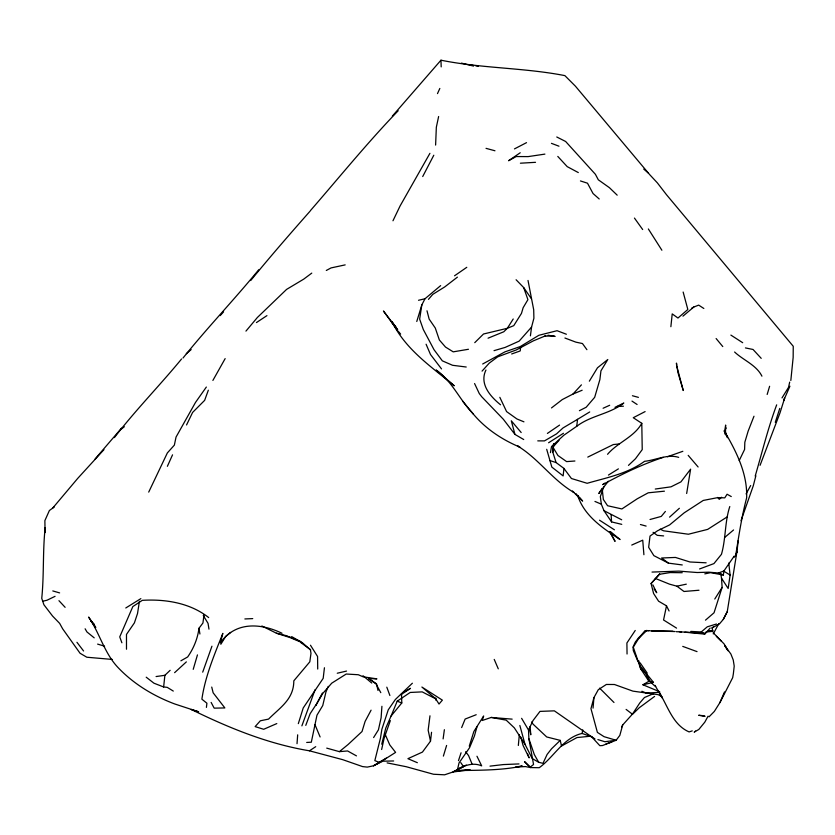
<?xml version="1.0" encoding="UTF-8"?>
<svg xmlns="http://www.w3.org/2000/svg" width="835" height="835" viewBox="0 0 835 835"><rect width="100%" height="100%" fill="white"/><g stroke="black" fill="none" stroke-linecap="round" stroke-linejoin="round"><path stroke-width="1.25" d="M678.688 457.361C667.426 453.812 655.84 460.21 644.568 461.306C627.523 473.716 606.826 477.62 587.151 483.298L571.432 478.518L563.938 468.425L556.089 462.559L552.812 452.184L552.874 448.395M381.731 744.215L385.77 728.11L391.104 715.992L401.792 702.986L401.489 693.572M725.448 434.513L725.625 425.057L725.187 428.47M733.871 557.373L735.625 555.88C738.714 536.54 741.574 517.032 746.636 497.89C747.638 473.602 736.115 451.077 724.122 430.724L727.389 437.697M699.584 568.959L713.935 563.594L721.461 554.315C725.939 538.659 724.697 522.052 729.79 506.532M435.609 145.071L436.34 127.212L438.625 116.514M381.919 706.295L381.115 717.745L378.422 729.842L373.61 737.566M297.02 743.693L297.677 734.831M593.048 708.132L593.935 697.601L598.309 689.679L606.356 684.46L614.456 684.502L632.94 691.14L658.231 694.668L661.539 696.473M736.908 552.165L738.213 540.61M518.337 745.467L519.339 734.581M173.294 691.077L167.23 687.351L163.639 686.965L164.881 675.306L170.142 670.317M563.938 468.425L563.145 475.929L551.841 467.099L546.695 449.303M670.87 326.704L672.217 313.897L677.968 318.031L687.842 309.493L683.145 292.041M550.442 452.664L551.528 446.537L563.896 435.202L576.755 426.278L577.528 419.337L589.719 411.947M520.622 347.433L520.215 350.94L511.667 353.977M324.439 667.75L323.187 678.354L303.22 707.976L298.325 723.642M417.354 762.699L407.897 758.681L422.437 752.084L430.505 741.177L431.549 732.285M552.812 452.184L553.814 443.876M790.828 380.478L793.156 357.432L793.25 346.285L666.424 194.628L657.333 182.844L649.63 174.567L575.409 86.172L564.878 75.62C524.088 67.635 481.795 68.47 440.964 60.193L392.325 116.138M206.402 707.391L206.913 703.227L201.882 699.187C205.191 676.287 214.365 654.744 222.841 633.368L220.346 642.908C235.313 621.386 260.583 622.983 282.042 633.264M429.973 715.814L428.157 730.197L430.505 741.177M704.803 573.875L710.522 572.674L723.371 575.002L723.882 571.015L734.216 556.079M204.001 614.863L202.936 623.014L198.97 628.264C197.686 638.556 193.595 648.482 187.666 656.957L180.882 660.819M705.878 632.032L712.933 631.312L712.036 627.941L719.488 623.86L723.287 619.413L727.254 611.658L736.981 551.361L735.625 555.88M530.413 335.827L531.571 327.059L533.899 318.239L533.701 309.775L528.012 280.456M651.07 583.55L659.598 574.073L651.07 583.55L653.586 593.497L658.575 601.19L666.507 605.834L669.085 610.99M443.114 738.912L444.377 729.696M728.746 563.061L730.114 575.065L728.162 588.477L721.513 578.175L720.699 573.478M139.414 601.336L137.535 613.474L134.404 622.868L126.482 634.412L126.492 649.233M440.65 285.622L424.984 298.763L421.832 304.89L419.65 319.127L423.303 329.501L434.033 349.719L442.352 360.856L452.58 365.292L466.222 367.014M686.662 493.495L690.608 469.155L680.932 481.878L671.006 486.826L655.266 489.039M705.575 633.191L676.152 631.678M522.032 766.019L515.759 767.031L525.455 766.582L530.601 767.584L539.243 767.709C553.845 757.178 563.375 737.67 582.078 733.443L582.757 729.884M328.259 686.391L325.921 692.058L322.759 705.533L316.966 715.188L311.319 742.211L306.695 742.451M666.507 605.834L663.554 619.987L676.559 628.118M789.68 382.117L788.564 387.304L782.009 397.909M381.637 749.517L384.152 738.13L390.352 720.574M485.939 370.041C479.186 383.923 490.343 396.562 500.541 404.787M553.156 446.026L553.688 443.792M755.873 475.783L753.295 485.751L741.021 520.706M593.935 697.601L590.961 708.644L597.39 732.389L604.081 736.689L616.126 740.269L619.821 735.405L622.691 724.968L632.387 714.186L639.767 702.976L644.432 697.517L653.534 693.666M776.675 404.85C767.991 428.178 762.178 452.142 755.195 476.096M725.323 429.795L725.897 427.708L724.968 430.056M477.036 726.659L474.405 736.032L469.573 747.69L459.01 762.981L457.643 768.962C465.272 765.392 473.195 762.209 481.68 765.862L476.962 756.249M193.219 669.336L197.457 654.901M767.167 394.464L769.62 386.271M443.375 756.103L446.6 745.446M416.769 321.485L421.832 304.89M469.27 746.166L473.842 731.564L483.653 715.992L482.223 720.501L491.262 717.442L512.158 719.144M211.944 646.207L202.707 672.144M721.513 578.175L722.108 587.412L714.04 612.775L705.491 620.165M775.277 422.301L779.786 408.398M458.467 760.675L461.066 752.794M315.087 689.7L301.884 725.855M603.768 486.857L600.344 496.564L601.325 504.173L603.987 510.676L611.564 521.917L621.762 524.349M208.332 390.206L204.638 400.362L192.593 412.448L186.549 424.963M305.777 725.375L310.119 713.727L315.578 705.387M760.08 465.314L780.015 412.845L784.618 398.18L783.721 400.362M753.984 416.227L748.139 431.152L744.83 442.258L744.59 449.46L739.205 460.596M461.651 727.577L465.137 719.05L476.2 714.718M391.104 715.992L397.199 701.191L410.194 692.455L422.197 691.881L435.703 698.822L439.012 704.041L442.373 700.147L421.894 687.038L435.703 698.822M709.009 716.858L714.342 711.43L719.927 702.579L724.488 691.954M783.783 400.278L789.92 386.188M167.376 466.316L172.542 454.835M437.488 93.614L439.836 88.437M530.162 767.167L530.601 767.584L524.537 761.624L530.162 767.167L533.555 764.495L528.879 738.724L528.513 730.02L533.001 720.584L539.995 711.389L554.367 710.846L591.671 736.825L599.843 745.686L602.526 745.54L616.126 740.269L604.864 741.72L597.891 739.591M719.927 702.579L732.671 677.707L733.349 673.866L734.216 666.1L733.245 659.974L730.896 654.045L724.697 645.465L727.254 649.703M392.972 220.774L400.101 205.932L429.921 153.316M148.713 492.107L167.355 452.935L174.358 445.128L176.039 437.081L195.505 402.418L206.349 387.054M723.287 619.413L727.254 611.658M422.708 176.54L433.803 155.226M621.564 727.118L622.691 724.968M322.404 693.05L315.776 705.491L322.623 693.655L331.725 683.176L346.222 674.033L358.288 674.732L363.121 676.809L376.919 678.865L368.621 678.511L376.032 683.938L380.802 692.664M371.084 710.167L365.104 721.419L362.025 731.533L348.059 744.538L339.365 751.646L326.725 748.129M713.278 633.89L718.82 623.62M746.072 493.944L750.665 485.532M708.07 716.179L704.813 722.139L698.832 729.456L694.167 732.118L695.586 731.063M212.894 380.426L225.147 358.612M645.111 411.592L633.264 417.719L641.791 423.314C634.162 437.143 617.576 442.446 607.556 454.303M220.826 644.276L225.721 636.364L230.606 632.429M649.014 630.686L645.027 630.623L638.827 638.232L633.285 647.146L640.664 668.783L648.899 681.266L653.471 682.352L646.509 673.814L640.664 668.783L638.838 660.829M513.222 318.991L507.336 328.291L503.776 331.777L488.058 338.185M714.77 599.029L722.108 587.412M589.343 381.177L597.484 367.797L607.797 359.52L600.939 370.855L599.885 379.56L594.677 397.324L586.18 407.24L579.406 410.684M602.045 488.465L598.82 493.516L608.318 481.263M114.385 437.603C135.343 410.35 159.642 385.634 181.571 358.977M635.237 630.467L626.897 643.002L627.054 654.014M250.677 280.56C269.882 257.055 289.849 234.071 309.952 211.307M183.001 358.038C207.247 327.821 234.165 299.775 258.704 269.778M665.391 511.448L661.278 516.406L650.037 519.495M245.949 331.109L257.337 317.53L286.593 289.39L303.721 279.14L311.779 273.108M121.482 428.188L95.117 458.958M310.401 210.629C339.542 177.093 367.337 142.743 398.17 110.763M428.47 299.348L432.739 294.39L444.763 286.896L457.413 277.136M52.563 508.254L77.801 478.298L103.957 449.658M482.066 371.116L489.237 363.131L497.723 356.837L516.312 349.928L533.346 340.857L545.735 335.733M684.857 632.189L704.73 634.12L710.157 628.087M559.022 440.358L552.895 447.132L557.947 455.503L566.621 461.609L574.918 461.003M220.169 315.63L223.592 311.852M551.497 407.929L562.279 399.579L572.946 394.068L581.421 384.862M638.827 638.232L646.509 630.488M474.75 342.663L483.517 334L507.336 328.291L513.765 325.64L521.468 313.396L523.148 307.697L527.918 299.65L523.66 287.553L516.093 279.746M632.753 714.092L639.276 707.725L654.609 696.411M594.979 738.933L590.596 736.209L576.975 737.555L561.517 746.031L560.243 740.384L551.549 748.786L547.102 754.454L542.99 763.357L538.638 762.24L532.229 758.577L524.996 744.309L514.339 727.859L506.229 720.167L491.262 717.442M412.386 683.218L395.373 699.479L388.254 709.833L381.887 729.258L380.447 738.182L374.832 760.612L378.485 762.094L381.522 761.332L395.602 752.387L389.768 744.903L385.081 734.163M628.473 465.377L635.477 458.739L642.23 449.616L641.791 423.314M531.571 327.059L519.13 341.139L505.123 347.423L494.028 350.658M174.609 672.666L186.362 661.884M669.566 517.136L679.377 508.275M721.597 497.253L719.248 499.33L717.672 497.43M690.837 631.406L701.233 631.98L707.276 626.824L716.44 624.016M186.32 353.675L191.163 349.573M724.874 537.302L733.558 529.964M682.957 316.152L693.802 307.03L698.686 305.119L703.842 308.48M712.036 627.941L713.455 626.824M120.47 429.733L124.352 426.727M54.369 506.897L49.39 510.509L44.881 520.633L45.059 532.573L45.163 527.803C42.627 551.257 44.14 574.793 41.75 598.351L43.911 604.759L52.553 616.032L59.661 623.39L62.667 628.838L80.056 653.262L86.819 657.228L112.266 659.431M576.755 426.278C590.836 415.454 609.707 414.108 623.818 403.034L614.957 407.344M454.543 275.79L466.786 267.315M604.864 483.173L602.734 484.634C622.19 473.946 642.084 464.396 663.22 457.361M547.395 433.417L559.565 425.098M520.226 152.763L508.578 160.727L516.228 156.542L528.148 156.604L544.911 154.11M401.03 694.678L410.465 688.332L403.733 692.267M94.292 624.236L90.869 620.896L95.775 627.45L88.604 617.075C99.605 632.982 104.218 652.793 117.683 667.175C133.36 683.823 153.389 695.952 174.703 703.957L198.626 711.806L191.173 709.426C228.769 727.89 267.972 743.901 309.472 750.811L315.724 746.667M256.449 322.56L266.939 315.63M548.585 442.769L563.468 433.271M608.444 475.073L618.401 468.873M125.772 607.984L140.864 598.622M727.076 516.969L707.663 529.39L688.405 534.233L663.449 530.789L660.214 529.119M386.302 758.117L373.485 765.799L367.275 767.104L362.588 766.593L342.736 759.673L309.472 750.811M577.528 419.337L562.999 427.948L556.548 433.866L544.483 440.89L537.761 440.87M659.713 691.766L642.929 684.773L648.899 681.266L646.509 673.814M381.522 761.332L373.485 765.799L382.806 761.196L393.65 760.967M482.682 363.997L505.018 351.817L520.299 346.556L538.888 335.284L557.07 330.702L566.38 334.24M326.297 270.467L331.067 267.91L345.179 264.883M691.693 308.157L693.802 307.03M466.295 765.037L452.862 772.031L444.617 774.807L433.522 774.254L406.186 766.707L387.106 762.887M514.464 148.901L526.52 142.649M55.058 596.336L47 600.24L42.627 601.252M587.777 457.1L613.339 444.554L619.1 443.969M603.1 408.252L609.675 405.278M631.751 545.057L642.731 540.182L643.91 554.722M276.802 723.58L263.683 729.289L255.134 726.607L260.332 720.793L268.557 719.102C280.195 707.37 293.805 699.354 293.816 680.828L309.816 661.821L310.985 653.325L310.38 649.588L300.59 642.397M572.946 394.068L582.152 390.237M652.02 572.069L678.876 571.119L697.152 572.518L708.978 572.184L718.392 572.998L723.882 571.015M667.436 456.745L682.842 451.297M692.257 730.875L689.115 731.919C672.603 724.811 667.896 705.972 658.93 692.048L662.312 697.914L654.922 685.326M606.053 743.86L611.669 742.044M418.523 300.276L424.984 298.763M337.257 673.229L346.546 671.069M642.929 684.773L653.471 682.352M655.277 578.404L669.503 584.156L676.903 586.18L686.318 584.166M522.094 766.081C501.23 770.496 479.791 770.152 458.582 770.58L470.105 769.713L452.862 772.031L463.571 766.697L460.795 762.637M468.456 349.27L453.217 351.848L445.504 347.057L439.356 339.981L435.296 328.051L429.148 319.085L426.998 310.787M659.577 574.282L670.171 572.57L682.247 572.716M156.082 676.548L164.881 675.306M708.372 630.665L712.798 630.769M489.999 766.133L503.348 764.578L519.005 763.921M664.409 491.178L648.242 492.807L637.23 498.798L621.898 508.943L607.588 505.739L603.34 499.455L602.4 490.625M698.989 590.241L683.98 591.483L676.903 586.18M339.365 751.646L347.6 750.957L356.461 755.884M520.403 163.201L535.517 162.324M659.681 692.33L646.207 693.071L641.896 691.276M617.201 406.488L623.421 406.196M244.864 618.954L252.734 618.61M544.503 336.192L554.043 335.92M672.874 631.187L651.519 630.884M706.139 562.811L689.971 561.986L675.452 557.436L661.612 557.999L668.459 563.134L682.268 564.951M650.402 630.832L674.899 631.542M649.39 630.749L646.342 630.498L638.598 637.731L635.195 642.261L633.066 647.01L633.327 650.642L637.752 661.028M663.627 535.913L657.27 535.339L653.074 532.323M681.506 631.928L679.398 631.74M548.021 335.221L555.171 336.421M470.961 65.046L473.393 65.454M475.835 65.871L478.267 66.289M745.425 347.913L753.045 349.479L761.217 358.34M461.452 63.116L473.529 66.08M261.856 625.979L276.395 633.201L287.668 636.019M560.243 740.384L546.716 736.961L532.928 724.028L531.822 721.826M486.033 148.348L494.967 150.77M632.419 395.738L638.399 397.356M640.424 524.526L646.123 526.081M52.793 590.929L59.619 592.902M97.611 644.109L104.594 646.175M549.837 460.565L556.089 462.559M580.44 180.934L587.496 183.199L593.038 193.522L599.206 198.97M276.395 633.201L290.173 637.637L302.416 642.773L310.641 649.985M697.037 651.624L682.748 646.394M582.078 733.443L591.994 736.95M564.919 338.018L575.868 342.141L582.454 343.54L586.911 349.688M551.455 143.349L558.97 146.198M163.639 686.965L153.953 683.207L146.209 677.195M397.199 701.191L401.792 702.986M718.392 572.998L723.371 575.002M523.942 421.832L516.938 418.972L506.584 411.592L499.831 397.324M288.816 636.51L300.318 641.395M594.948 501.438L601.325 504.173M603.987 510.676L621.689 519.788M556.757 136.982L565.639 141.491L595.407 174.306L598.309 179.796L609.414 187.677L617.19 195.171M668.459 563.134L653.868 555.651L648.659 547.311L650.016 536.07L657.448 530.809L669.628 524.912L684.209 512.815L703.237 500.447L717.672 497.629L724.77 497.869L727.087 494.226L731.262 496.564M578.3 172.563L567.226 166.645L557.79 156.427M291.676 636.614L302.416 642.773M474.572 383.547L479.28 393.556L481.753 396.782L503.369 419.295L514.955 434.409L523.722 439.544M701.233 631.98L704.73 634.12M723.987 571.297L730.114 575.065M208.687 617.576C190.109 602.88 165.361 598.946 142.305 600.334L132.838 606.565L119.739 636.886L121.889 642.783M730.875 335.096L742.691 342.705M599.53 520.205L614.414 529.808M631.98 401.092L637.105 404.495M368.621 678.511L376.512 683.813L377.994 690.462M626.114 709.416L632.387 714.186M94.209 637.856L86.955 631.959L85.107 628.786M363.006 675.755L371.752 683.04M643.754 169.098L648.378 173.106M599.614 688.134L613.986 702.475M655.673 686.495C648.106 681.684 646.541 672.018 640.028 665.986M734.602 352.015C743.327 360.24 756.385 364.999 761.927 376.167M728.026 650.789L724.112 643.931L713.163 632.7M716.357 636.322L721.398 641.238M610.834 531.905L620.071 539.535C603.027 528.325 584.406 516.145 577.736 495.656M397.011 328.844L391.939 321.538C405.507 349.594 431.121 366.513 454.25 385.791L436.131 370.009C451.933 380.937 459.323 399.297 472.318 412.887C484.937 428.324 501.584 439.492 519.913 447.153L517.721 446.036C538.659 458.718 552.499 480.031 573.854 492.42L572.413 491.074L582.632 501.083L579.511 497.326M58.951 600.678L65.13 607.327M396.312 327.539L392.252 323.082L397.773 329.908M398.295 331.338L400.633 334.063M688.197 455.367L698.112 466.984M521.186 432.52L511.302 420.798L514.955 434.409M716.117 338.54L722.776 346.567M462.653 401.165L473.372 414.15M441.506 368.903L430.516 354.531L426.09 344.229M76.945 642.303L83.573 650.976M395.435 326.704L383.453 311.006L397.512 330.43M465.659 751.709L468.581 755.623L472.099 764.098M576.16 493.788L579.072 497.764L577.924 495.541M634.454 218.081L642.668 229.531M523.66 287.553L531.331 298.617M640.121 662.844L647.229 673.114M654.055 588.811L656.707 592.746L652.824 584.813M661.884 250.229L648.357 228.967M310.474 645.225L317.571 656.487L317.707 669.044M203.249 615.468L208.04 623.338L208.969 629.141M521.614 718.319L528.513 730.02M609.466 531.509L615.071 541.362L610.051 531.864M538.638 762.24L534.306 754.537L528.879 738.724M211.13 702.412L214.177 708.153L224.865 707.934L213.144 692.799L211.735 687.069M494.226 659.41L498.276 668.825M314.931 724.561L320.108 736.961M527.543 753.661L529.108 757.856L523.107 745.53L520.8 737.044M386.803 687.163L389.882 695.503M727.003 436.58L725.072 431.017L725.333 434.524M519.85 725.469L524.996 744.309M529.797 729.78L530.778 734.769L530.11 726.544M676.83 366.346L683.26 390.519L677.936 372.483L676.444 363.1L676.601 365.125M198.97 628.264L199.92 634.005M435.776 698.039L436.058 700.408M611.105 514.59L611.564 521.917M440.964 60.193L441.193 66.894M702.924 715.658L698.707 715.261L705.074 716.326L702.924 715.658"/></g></svg>
